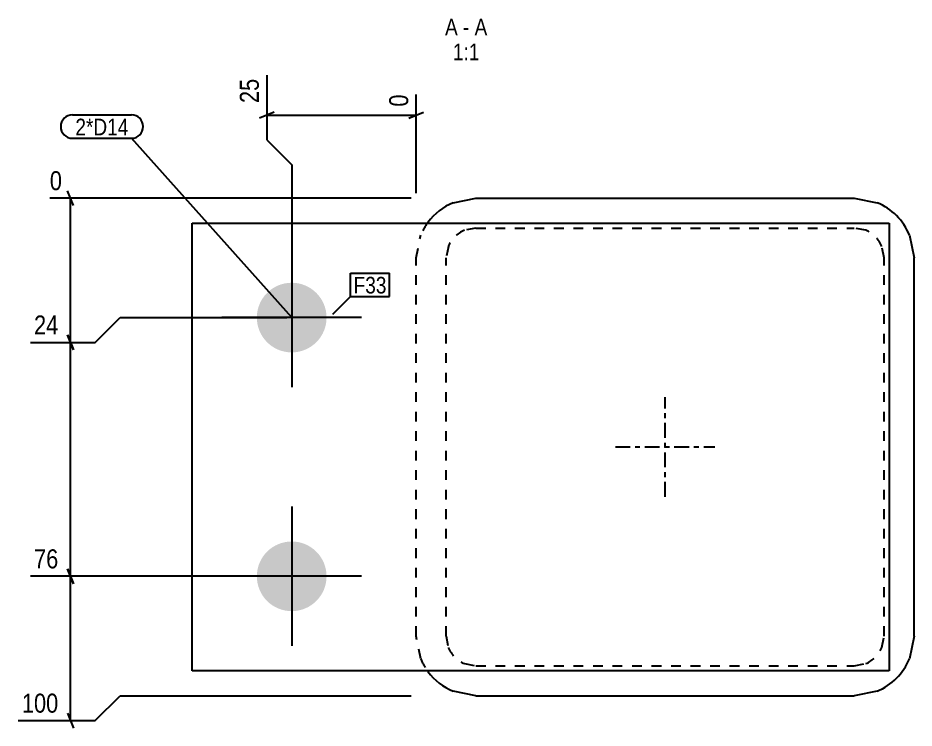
# Model space of a CAD drawing. Header units: millimetres. Extents: x 14 to 22894, y -8 to 835.
# Drawn here: x 6477.8 to 6657.8, y 2.4 to 145.1 of the extents above; entities that cross this region are included whole.
import ezdxf

# ---------------------------------------------------------------- set-up
doc = ezdxf.new("R2010")
doc.units = ezdxf.units.MM
doc.linetypes.add('DXK_LINE_DOT2', pattern=[3.9198, 1.9599, -1.9599])
doc.linetypes.add('DXK_LINE_DOT3', pattern=[5.9187, 2.979, -0.9799, 0.9799, -0.9799])
for name, color, linetype in [('MÅLSÆTNING', 7, 'Continuous'), ('STÅL', 7, 'Continuous'), ('TEKST', 7, 'Continuous')]:
    doc.layers.add(name, color=color, linetype=linetype)
doc.styles.add('Arial Narrow', font='ARIALN.TTF', dxfattribs={"height": 0.2})

msp = doc.modelspace()

# ---------------------------------------------------------------- hatches: boundary and pattern name
at = {"layer": 'STÅL', "linetype": 'Continuous'}
for points in [[(6532.76, 77.9, -1), (6532.76, 91.9, -1)], [(6532.76, 25.9, -1), (6532.76, 39.9, -1)]]:
    msp.add_hatch(color=96, dxfattribs=at).paths.add_polyline_path(points)

# ---------------------------------------------------------------- linework, layer by layer
at = {"layer": 'MÅLSÆTNING', "color": 7, "linetype": 'Continuous'}
for p, q in [((6527.76, 133.62), (6527.76, 120.59)), ((6557.76, 109.9), (6557.76, 129.73)), ((6529.26, 126.19), (6526.26, 124.99)), ((6556.26, 124.99), (6559.26, 126.19)), ((6527.76, 125.59), (6557.76, 125.59)), ((6527.76, 120.59), (6532.76, 115.59)), ((6532.76, 115.59), (6532.76, 85.9)), ((6488.91, 107.4), (6487.71, 110.4)), ((6556.76, 108.9), (6484.18, 108.9)), ((6488.31, 79.9), (6488.31, 108.9)), ((6493.31, 79.9), (6498.31, 84.9)), ((6493.31, 79.9), (6498.31, 84.9)), ((6498.31, 84.9), (6531.76, 84.9)), ((6498.31, 84.9), (6531.76, 84.9)), ((6487.71, 81.4), (6488.91, 78.4)), ((6488.91, 78.4), (6487.71, 81.4)), ((6480.28, 79.9), (6493.31, 79.9)), ((6480.28, 79.9), (6493.31, 79.9)), ((6488.31, 32.9), (6488.31, 79.9)), ((6488.91, 31.4), (6487.71, 34.4)), ((6487.71, 34.4), (6488.91, 31.4)), ((6531.76, 32.9), (6480.28, 32.9)), ((6488.31, 3.9), (6488.31, 32.9)), ((6493.31, 3.9), (6498.31, 8.9)), ((6498.31, 8.9), (6556.76, 8.9)), ((6487.71, 5.4), (6488.91, 2.4)), ((6477.84, 3.9), (6493.31, 3.9))]:
    msp.add_line(p, q, dxfattribs=at)
at = {"layer": 'STÅL', "color": 2, "linetype": 'Continuous'}
for p, q in [((6565.17, 107.99), (6569.76, 108.9)), ((6569.76, 108.9), (6645.76, 108.9)), ((6645.76, 108.9), (6650.35, 107.99)), ((6512.76, 13.9), (6512.76, 103.9)), ((6512.76, 103.9), (6652.76, 103.9)), ((6652.76, 103.9), (6652.76, 13.9)), ((6656.85, 101.49), (6657.76, 96.9)), ((6657.76, 20.9), (6657.76, 96.9)), ((6657.76, 20.9), (6656.85, 16.31)), ((6652.76, 13.9), (6512.76, 13.9)), ((6569.76, 8.9), (6565.17, 9.81)), ((6650.35, 9.81), (6645.76, 8.9)), ((6569.76, 8.9), (6645.76, 8.9))]:
    msp.add_line(p, q, dxfattribs=at)
at = {"layer": 'STÅL', "color": 7, "linetype": 'DXK_LINE_DOT2'}
for p, q in [((6569.76, 102.9), (6567.46, 102.44)), ((6569.76, 102.9), (6645.76, 102.9)), ((6648.06, 102.44), (6645.76, 102.9)), ((6557.76, 96.9), (6558.67, 101.49)), ((6564.22, 99.2), (6563.76, 96.9)), ((6651.76, 96.9), (6651.3, 99.2)), ((6557.76, 20.9), (6557.76, 96.9)), ((6563.76, 20.9), (6563.76, 96.9)), ((6651.76, 20.9), (6651.76, 96.9)), ((6558.67, 16.31), (6557.76, 20.9)), ((6563.76, 20.9), (6564.22, 18.6)), ((6651.3, 18.6), (6651.76, 20.9)), ((6567.46, 15.36), (6569.76, 14.9)), ((6569.76, 14.9), (6645.76, 14.9)), ((6645.76, 14.9), (6648.06, 15.36))]:
    msp.add_line(p, q, dxfattribs=at)
at = {"layer": 'STÅL', "color": 96, "linetype": 'Continuous'}
for p, q in [((6532.76, 98.9), (6532.76, 70.9)), ((6546.76, 84.9), (6518.76, 84.9)), ((6532.76, 46.9), (6532.76, 18.9)), ((6546.76, 32.9), (6518.76, 32.9))]:
    msp.add_line(p, q, dxfattribs=at)
at = {"layer": 'STÅL', "color": 7, "linetype": 'DXK_LINE_DOT3'}
for p, q in [((6607.76, 48.9), (6607.76, 68.9)), ((6597.76, 58.9), (6617.76, 58.9))]:
    msp.add_line(p, q, dxfattribs=at)
at = {"layer": 'STÅL', "color": 2, "linetype": 'Continuous'}
for centre, start, end in [((6569.76, 96.9), 112.5, 143.5514), ((6645.76, 96.9), 22.5, 67.5), ((6645.76, 20.9), 292.5, 337.5), ((6569.76, 20.9), 216.4486, 247.5)]:
    msp.add_arc(centre, 12, start, end, dxfattribs=at)
at = {"layer": 'STÅL', "color": 7, "linetype": 'DXK_LINE_DOT2'}
for centre, radius, start, end in [((6569.76, 96.9), 12, 143.5514, 157.5), ((6569.76, 96.9), 6, 112.5, 157.5), ((6645.76, 96.9), 6, 22.5, 67.5), ((6569.76, 20.9), 6, 202.5, 247.5), ((6645.76, 20.9), 6, 292.5, 337.5), ((6569.76, 20.9), 12, 202.5, 216.4486)]:
    msp.add_arc(centre, radius, start, end, dxfattribs=at)

# ---------------------------------------------------------------- wipeouts: each hides what was drawn before it
at = {"color": 0, "linetype": 'Continuous'}
for points in [[(6566.11, 141.62), (6566.11, 145.12), (6563.56, 145.12), (6563.56, 141.62)], [(6568.44, 141.62), (6568.44, 145.12), (6567.16, 145.12), (6567.16, 141.62)], [(6572.05, 141.62), (6572.05, 145.12), (6569.49, 145.12), (6569.49, 141.62)], [(6570.47, 136.62), (6570.47, 140.12), (6565.14, 140.12), (6565.14, 136.62)]]:
    msp.add_wipeout(points, dxfattribs=at).dxf.layer = 'TEKST'
at = {"color": 0}
for points in [[(6499.98, 121.53), (6499.98, 125.03), (6489.32, 125.03), (6489.32, 121.53)], [(6551.8, 89.74), (6551.8, 93.24), (6545.19, 93.24), (6545.19, 89.74)]]:
    msp.add_wipeout(points, dxfattribs=at).dxf.layer = 'TEKST'

# ---------------------------------------------------------------- next in the draw order: texts
at = {"layer": 'TEKST', "color": 3, "linetype": 'Continuous', "style": 'Arial Narrow'}
for s, p in [('A', (6563.56, 141.62)), ('A', (6569.49, 141.62)), ('-', (6567.16, 141.62)), ('1:1', (6565.14, 136.62))]:
    msp.add_text(s, height=3.34, dxfattribs=at).set_placement(p)

# ---------------------------------------------------------------- next in the draw order: wipeouts: each hides what was drawn before it
at = {"color": 0, "linetype": 'Continuous'}
for points in [[(6526.96, 133.69), (6521.36, 133.69), (6521.36, 127.22), (6526.96, 127.22)], [(6556.96, 130.53), (6551.36, 130.53), (6551.36, 126.49), (6556.96, 126.49)], [(6487.41, 109.7), (6487.41, 115.3), (6483.38, 115.3), (6483.38, 109.7)], [(6486.69, 80.7), (6486.69, 86.3), (6480.21, 86.3), (6480.21, 80.7)], [(6486.69, 33.7), (6486.69, 39.3), (6480.21, 39.3), (6480.21, 33.7)], [(6486.69, 4.7), (6486.69, 10.3), (6477.77, 10.3), (6477.77, 4.7)]]:
    msp.add_wipeout(points, dxfattribs=at).dxf.layer = 'MÅLSÆTNING'
at = {"color": 0}
for points in [[(6499.98, 121.53), (6499.98, 125.03), (6489.32, 125.03), (6489.32, 121.53)], [(6551.8, 89.74), (6551.8, 93.24), (6545.19, 93.24), (6545.19, 89.74)]]:
    msp.add_wipeout(points, dxfattribs=at).dxf.layer = 'TEKST'

# ---------------------------------------------------------------- next in the draw order: linework, layer by layer
at = {"layer": 'MÅLSÆTNING', "color": 7, "linetype": 'Continuous'}
msp.add_line((6531.76, 32.9), (6480.28, 32.9), dxfattribs=at)
at = {"layer": 'TEKST', "color": 7, "linetype": 'Continuous'}
for p, q in [((6488.72, 125.63), (6500.58, 125.63)), ((6488.72, 120.93), (6500.58, 120.93)), ((6532.76, 84.9), (6500.58, 120.93)), ((6544.59, 93.84), (6552.4, 93.84)), ((6544.59, 89.14), (6544.59, 93.84)), ((6552.4, 89.14), (6552.4, 93.84)), ((6541.05, 85.61), (6544.59, 89.14)), ((6544.59, 89.14), (6552.4, 89.14))]:
    msp.add_line(p, q, dxfattribs=at)
for centre, start, end in [((6488.72, 123.28), 90, 270), ((6500.58, 123.28), 270, 90)]:
    msp.add_arc(centre, 2.35, start, end, dxfattribs=at)

# ---------------------------------------------------------------- next in the draw order: texts
at = {"layer": 'MÅLSÆTNING', "color": 3, "linetype": 'Continuous', "style": 'Arial Narrow'}
for s, height, p in [('25', 3.818, (6526.16, 128.02)), ('0', 3.82, (6556.16, 127.29))]:
    msp.add_text(s, height=height, rotation=90.0002, dxfattribs=at).set_placement(p)
for s, height, p in [('0', 3.82, (6484.18, 110.5)), ('24', 3.818, (6481.01, 81.5)), ('76', 3.818, (6481.01, 34.5)), ('100', 3.818, (6478.57, 5.5))]:
    msp.add_text(s, height=height, dxfattribs=at).set_placement(p)
at = {"layer": 'TEKST', "color": 3, "style": 'Arial Narrow'}
for s, p in [('2*D14', (6489.32, 121.53)), ('F33', (6545.19, 89.74))]:
    msp.add_text(s, height=3.34, dxfattribs=at).set_placement(p)

doc.saveas('drawing.dxf')
